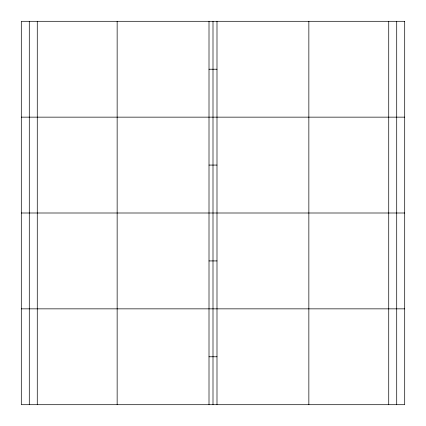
<?xml version="1.0" encoding="UTF-8"?>
<svg xmlns="http://www.w3.org/2000/svg" width="426" height="426" viewBox="0 0 426 426"><rect width="100%" height="100%" fill="white"/><g stroke="black" fill="none" stroke-linecap="round" stroke-linejoin="round"><path stroke-width="0.64" d="M209.006 69.225L216.994 69.225M21.3 117.15L404.7 117.15M209.006 165.075L216.994 165.075M21.3 213L404.7 213M209.006 260.925L216.994 260.925M21.3 308.85L404.7 308.85M209.006 356.775L216.994 356.775M396.712 21.3L396.712 404.7M388.725 21.3L388.725 404.7M308.85 21.3L308.85 404.7M216.994 21.3L216.994 404.7M213 21.3L213 404.7M209.006 21.3L209.006 404.7M117.15 21.3L117.15 404.7M37.275 21.3L37.275 404.7M29.287 21.3L29.287 404.7M404.7 21.3L21.3 21.3L21.3 404.7L404.7 404.7L404.7 21.3"/></g></svg>
